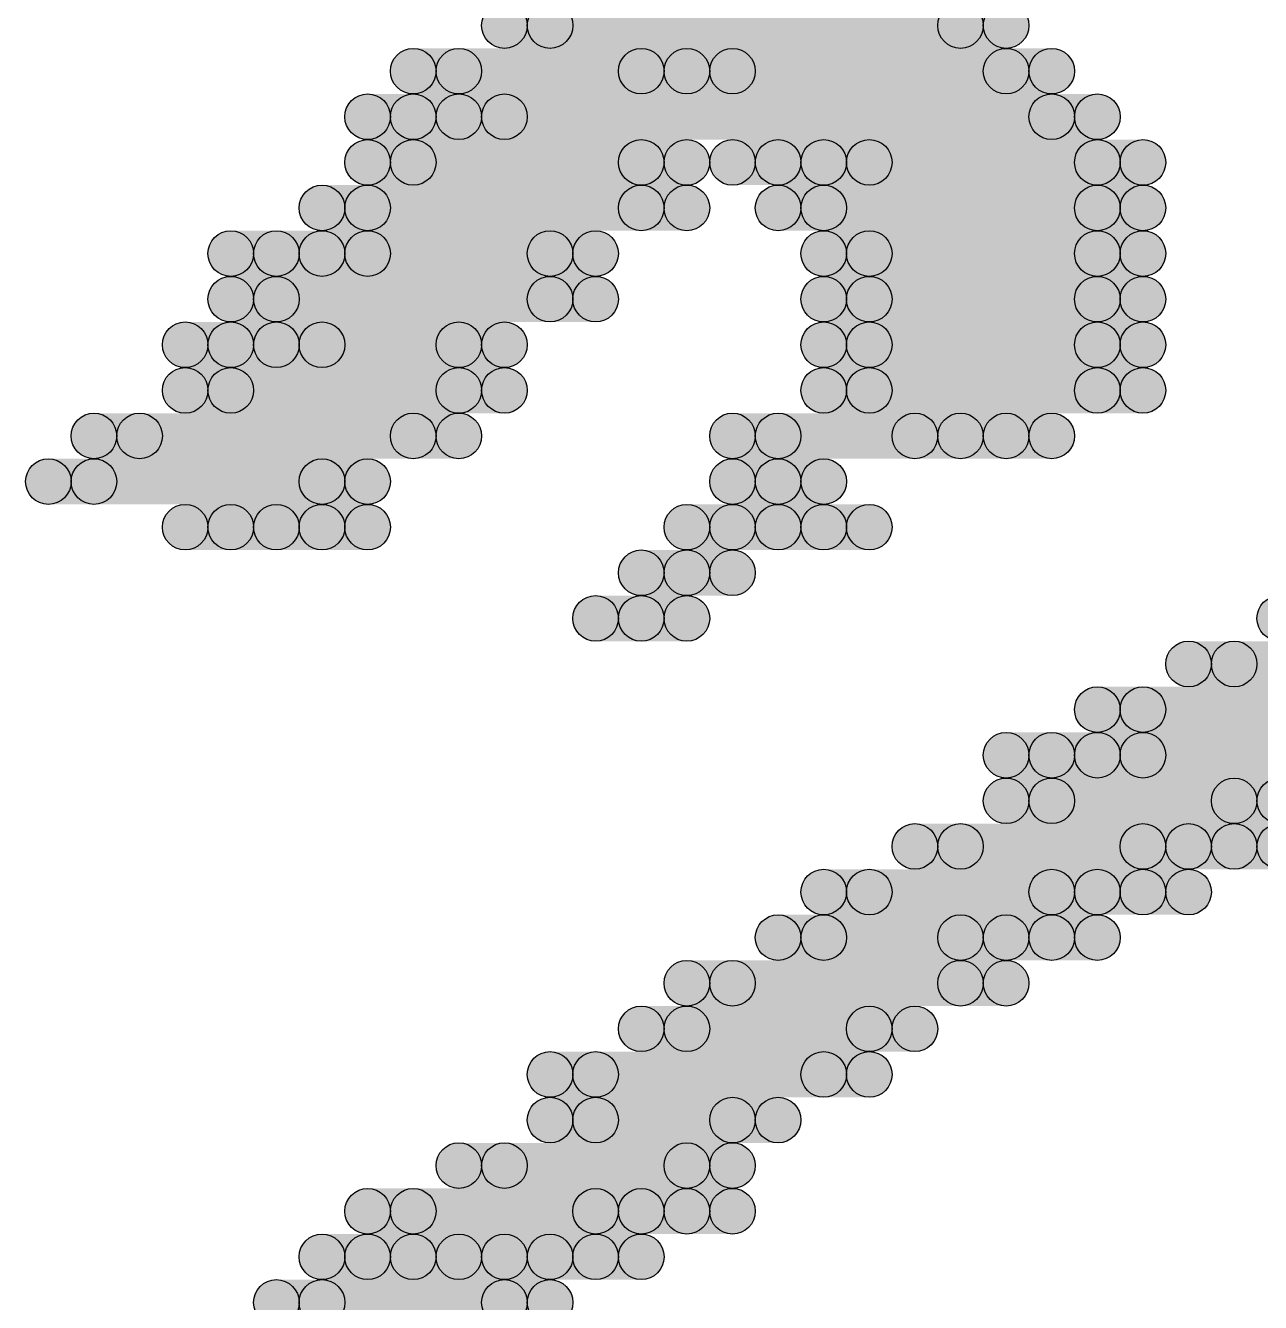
# Model space of a CAD drawing. Header units: millimetres. Extents: x 0 to 137, y 0 to 37.
# Drawn here: x 128.156 to 128.843, y 8.28 to 8.992 of the extents above; entities that cross this region are included whole.
import ezdxf

# ---------------------------------------------------------------- set-up
doc = ezdxf.new("R2010")
doc.units = ezdxf.units.MM
doc.layers.add('TopLayer', color=1, linetype='Continuous')
doc.layers.add('TopSolder', color=216, linetype='Continuous')

msp = doc.modelspace()

# ---------------------------------------------------------------- hatches: boundary and pattern name
at = {"layer": 'TopLayer'}
h = msp.add_hatch(color=1, dxfattribs=at)
edge = h.paths.add_edge_path()
edge.add_arc((128.4478, 8.9916), 0.0127, 0, 360)
for points in [[(128.4478, 8.9789), (128.4478, 9.0043), (128.7018, 9.0043), (128.7018, 8.9789)], [(128.397, 8.9535), (128.397, 8.9789), (128.524, 8.9789), (128.524, 8.9535)], [(128.5494, 8.9535), (128.5494, 8.9789), (128.7272, 8.9789), (128.7272, 8.9535)], [(128.3716, 8.9281), (128.3716, 8.9535), (128.397, 8.9535), (128.397, 8.9281)], [(128.4224, 8.9281), (128.4224, 8.9535), (128.7526, 8.9535), (128.7526, 8.9281)], [(128.3716, 8.9027), (128.3716, 8.9281), (128.524, 8.9281), (128.524, 8.9027)], [(128.5748, 8.9027), (128.5748, 8.9281), (128.6002, 8.9281), (128.6002, 8.9027)], [(128.6256, 8.9027), (128.6256, 8.9281), (128.778, 8.9281), (128.778, 8.9027)], [(128.3462, 8.8773), (128.3462, 8.9027), (128.524, 8.9027), (128.524, 8.8773)], [(128.6002, 8.8773), (128.6002, 8.9027), (128.778, 8.9027), (128.778, 8.8773)], [(128.2954, 8.8519), (128.2954, 8.8773), (128.3208, 8.8773), (128.3208, 8.8519)], [(128.3462, 8.8519), (128.3462, 8.8773), (128.4732, 8.8773), (128.4732, 8.8519)], [(128.6256, 8.8519), (128.6256, 8.8773), (128.778, 8.8773), (128.778, 8.8519)], [(128.2954, 8.8265), (128.2954, 8.8519), (128.4732, 8.8519), (128.4732, 8.8265)], [(128.6256, 8.8265), (128.6256, 8.8519), (128.778, 8.8519), (128.778, 8.8265)], [(128.27, 8.8011), (128.27, 8.8265), (128.2954, 8.8265), (128.2954, 8.8011)], [(128.3208, 8.8011), (128.3208, 8.8265), (128.4224, 8.8265), (128.4224, 8.8011)], [(128.6256, 8.8011), (128.6256, 8.8265), (128.778, 8.8265), (128.778, 8.8011)], [(128.27, 8.7757), (128.27, 8.8011), (128.4224, 8.8011), (128.4224, 8.7757)], [(128.6256, 8.7757), (128.6256, 8.8011), (128.778, 8.8011), (128.778, 8.7757)], [(128.2192, 8.7503), (128.2192, 8.7757), (128.397, 8.7757), (128.397, 8.7503)], [(128.5748, 8.7503), (128.5748, 8.7757), (128.6764, 8.7757), (128.6764, 8.7503)], [(128.7018, 8.7503), (128.7018, 8.7757), (128.7272, 8.7757), (128.7272, 8.7503)], [(128.1938, 8.7249), (128.1938, 8.7503), (128.3462, 8.7503), (128.3462, 8.7249)], [(128.5748, 8.7249), (128.5748, 8.7503), (128.6002, 8.7503), (128.6002, 8.7249)], [(128.27, 8.6995), (128.27, 8.7249), (128.2954, 8.7249), (128.2954, 8.6995)], [(128.3208, 8.6995), (128.3208, 8.7249), (128.3462, 8.7249), (128.3462, 8.6995)], [(128.5494, 8.6995), (128.5494, 8.7249), (128.5748, 8.7249), (128.5748, 8.6995)], [(128.6002, 8.6995), (128.6002, 8.7249), (128.6256, 8.7249), (128.6256, 8.6995)], [(128.524, 8.6741), (128.524, 8.6995), (128.5494, 8.6995), (128.5494, 8.6741)], [(128.4986, 8.6487), (128.4986, 8.6741), (128.524, 8.6741), (128.524, 8.6487)], [(128.8288, 8.6233), (128.8288, 8.6487), (129.032, 8.6487), (129.032, 8.6233)], [(128.778, 8.5979), (128.778, 8.6233), (128.9558, 8.6233), (128.9558, 8.5979)], [(128.7272, 8.5725), (128.7272, 8.5979), (128.7526, 8.5979), (128.7526, 8.5725)], [(128.778, 8.5725), (128.778, 8.5979), (128.905, 8.5979), (128.905, 8.5725)], [(128.7272, 8.5471), (128.7272, 8.5725), (128.8542, 8.5725), (128.8542, 8.5471)], [(128.6764, 8.5217), (128.6764, 8.5471), (128.8034, 8.5471), (128.8034, 8.5217)], [(128.8288, 8.5217), (128.8288, 8.5471), (128.8542, 8.5471), (128.8542, 8.5217)], [(128.6256, 8.4963), (128.6256, 8.5217), (128.7526, 8.5217), (128.7526, 8.4963)], [(128.778, 8.4963), (128.778, 8.5217), (128.8034, 8.5217), (128.8034, 8.4963)], [(128.6002, 8.4709), (128.6002, 8.4963), (128.7018, 8.4963), (128.7018, 8.4709)], [(128.7272, 8.4709), (128.7272, 8.4963), (128.7526, 8.4963), (128.7526, 8.4709)], [(128.5494, 8.4455), (128.5494, 8.4709), (128.7018, 8.4709), (128.7018, 8.4455)], [(128.524, 8.4201), (128.524, 8.4455), (128.651, 8.4455), (128.651, 8.4201)], [(128.4732, 8.3947), (128.4732, 8.4201), (128.6256, 8.4201), (128.6256, 8.3947)], [(128.4732, 8.3693), (128.4732, 8.3947), (128.5748, 8.3947), (128.5748, 8.3693)], [(128.4224, 8.3439), (128.4224, 8.3693), (128.5494, 8.3693), (128.5494, 8.3439)], [(128.3716, 8.3185), (128.3716, 8.3439), (128.4986, 8.3439), (128.4986, 8.3185)], [(128.524, 8.3185), (128.524, 8.3439), (128.5494, 8.3439), (128.5494, 8.3185)], [(128.3462, 8.2931), (128.3462, 8.3185), (128.3716, 8.3185), (128.3716, 8.2931)], [(128.397, 8.2931), (128.397, 8.3185), (128.4478, 8.3185), (128.4478, 8.2931)], [(128.4732, 8.2931), (128.4732, 8.3185), (128.4986, 8.3185), (128.4986, 8.2931)], [(128.3208, 8.2677), (128.3208, 8.2931), (128.4478, 8.2931), (128.4478, 8.2677)]]:
    msp.add_hatch(color=1, dxfattribs=at).paths.add_polyline_path(points)
h = msp.add_hatch(color=1, dxfattribs=at)
edge = h.paths.add_edge_path()
edge.add_arc((128.7018, 8.9916), 0.0127, 0, 360)
h = msp.add_hatch(color=1, dxfattribs=at)
edge = h.paths.add_edge_path()
edge.add_arc((128.397, 8.9662), 0.0127, 0, 360)
h = msp.add_hatch(color=1, dxfattribs=at)
edge = h.paths.add_edge_path()
edge.add_arc((128.524, 8.9662), 0.0127, 0, 360)
h = msp.add_hatch(color=1, dxfattribs=at)
edge = h.paths.add_edge_path()
edge.add_arc((128.5494, 8.9662), 0.0127, 0, 360)
h = msp.add_hatch(color=1, dxfattribs=at)
edge = h.paths.add_edge_path()
edge.add_arc((128.7272, 8.9662), 0.0127, 0, 360)
h = msp.add_hatch(color=1, dxfattribs=at)
edge = h.paths.add_edge_path()
edge.add_arc((128.3716, 8.9408), 0.0127, 0, 360)
h = msp.add_hatch(color=1, dxfattribs=at)
edge = h.paths.add_edge_path()
edge.add_arc((128.397, 8.9408), 0.0127, 0, 360)
h = msp.add_hatch(color=1, dxfattribs=at)
edge = h.paths.add_edge_path()
edge.add_arc((128.4224, 8.9408), 0.0127, 0, 360)
h = msp.add_hatch(color=1, dxfattribs=at)
edge = h.paths.add_edge_path()
edge.add_arc((128.7526, 8.9408), 0.0127, 0, 360)
h = msp.add_hatch(color=1, dxfattribs=at)
edge = h.paths.add_edge_path()
edge.add_arc((128.3716, 8.9154), 0.0127, 0, 360)
h = msp.add_hatch(color=1, dxfattribs=at)
edge = h.paths.add_edge_path()
edge.add_arc((128.524, 8.9154), 0.0127, 0, 360)
h = msp.add_hatch(color=1, dxfattribs=at)
edge = h.paths.add_edge_path()
edge.add_arc((128.5748, 8.9154), 0.0127, 0, 360)
h = msp.add_hatch(color=1, dxfattribs=at)
edge = h.paths.add_edge_path()
edge.add_arc((128.6002, 8.9154), 0.0127, 0, 360)
h = msp.add_hatch(color=1, dxfattribs=at)
edge = h.paths.add_edge_path()
edge.add_arc((128.6256, 8.9154), 0.0127, 0, 360)
h = msp.add_hatch(color=1, dxfattribs=at)
edge = h.paths.add_edge_path()
edge.add_arc((128.778, 8.9154), 0.0127, 0, 360)
h = msp.add_hatch(color=1, dxfattribs=at)
edge = h.paths.add_edge_path()
edge.add_arc((128.3462, 8.89), 0.0127, 0, 360)
h = msp.add_hatch(color=1, dxfattribs=at)
edge = h.paths.add_edge_path()
edge.add_arc((128.524, 8.89), 0.0127, 0, 360)
h = msp.add_hatch(color=1, dxfattribs=at)
edge = h.paths.add_edge_path()
edge.add_arc((128.6002, 8.89), 0.0127, 0, 360)
h = msp.add_hatch(color=1, dxfattribs=at)
edge = h.paths.add_edge_path()
edge.add_arc((128.778, 8.89), 0.0127, 0, 360)
h = msp.add_hatch(color=1, dxfattribs=at)
edge = h.paths.add_edge_path()
edge.add_arc((128.2954, 8.8646), 0.0127, 0, 360)
h = msp.add_hatch(color=1, dxfattribs=at)
edge = h.paths.add_edge_path()
edge.add_arc((128.3208, 8.8646), 0.0127, 0, 360)
h = msp.add_hatch(color=1, dxfattribs=at)
edge = h.paths.add_edge_path()
edge.add_arc((128.3462, 8.8646), 0.0127, 0, 360)
h = msp.add_hatch(color=1, dxfattribs=at)
edge = h.paths.add_edge_path()
edge.add_arc((128.4732, 8.8646), 0.0127, 0, 360)
h = msp.add_hatch(color=1, dxfattribs=at)
edge = h.paths.add_edge_path()
edge.add_arc((128.6256, 8.8646), 0.0127, 0, 360)
h = msp.add_hatch(color=1, dxfattribs=at)
edge = h.paths.add_edge_path()
edge.add_arc((128.778, 8.8646), 0.0127, 0, 360)
h = msp.add_hatch(color=1, dxfattribs=at)
edge = h.paths.add_edge_path()
edge.add_arc((128.2954, 8.8392), 0.0127, 0, 360)
h = msp.add_hatch(color=1, dxfattribs=at)
edge = h.paths.add_edge_path()
edge.add_arc((128.4732, 8.8392), 0.0127, 0, 360)
h = msp.add_hatch(color=1, dxfattribs=at)
edge = h.paths.add_edge_path()
edge.add_arc((128.6256, 8.8392), 0.0127, 0, 360)
h = msp.add_hatch(color=1, dxfattribs=at)
edge = h.paths.add_edge_path()
edge.add_arc((128.778, 8.8392), 0.0127, 0, 360)
h = msp.add_hatch(color=1, dxfattribs=at)
edge = h.paths.add_edge_path()
edge.add_arc((128.27, 8.8138), 0.0127, 0, 360)
h = msp.add_hatch(color=1, dxfattribs=at)
edge = h.paths.add_edge_path()
edge.add_arc((128.2954, 8.8138), 0.0127, 0, 360)
h = msp.add_hatch(color=1, dxfattribs=at)
edge = h.paths.add_edge_path()
edge.add_arc((128.3208, 8.8138), 0.0127, 0, 360)
h = msp.add_hatch(color=1, dxfattribs=at)
edge = h.paths.add_edge_path()
edge.add_arc((128.4224, 8.8138), 0.0127, 0, 360)
h = msp.add_hatch(color=1, dxfattribs=at)
edge = h.paths.add_edge_path()
edge.add_arc((128.6256, 8.8138), 0.0127, 0, 360)
h = msp.add_hatch(color=1, dxfattribs=at)
edge = h.paths.add_edge_path()
edge.add_arc((128.778, 8.8138), 0.0127, 0, 360)
h = msp.add_hatch(color=1, dxfattribs=at)
edge = h.paths.add_edge_path()
edge.add_arc((128.27, 8.7884), 0.0127, 0, 360)
h = msp.add_hatch(color=1, dxfattribs=at)
edge = h.paths.add_edge_path()
edge.add_arc((128.4224, 8.7884), 0.0127, 0, 360)
h = msp.add_hatch(color=1, dxfattribs=at)
edge = h.paths.add_edge_path()
edge.add_arc((128.6256, 8.7884), 0.0127, 0, 360)
h = msp.add_hatch(color=1, dxfattribs=at)
edge = h.paths.add_edge_path()
edge.add_arc((128.778, 8.7884), 0.0127, 0, 360)
h = msp.add_hatch(color=1, dxfattribs=at)
edge = h.paths.add_edge_path()
edge.add_arc((128.2192, 8.763), 0.0127, 0, 360)
h = msp.add_hatch(color=1, dxfattribs=at)
edge = h.paths.add_edge_path()
edge.add_arc((128.397, 8.763), 0.0127, 0, 360)
h = msp.add_hatch(color=1, dxfattribs=at)
edge = h.paths.add_edge_path()
edge.add_arc((128.5748, 8.763), 0.0127, 0, 360)
h = msp.add_hatch(color=1, dxfattribs=at)
edge = h.paths.add_edge_path()
edge.add_arc((128.6764, 8.763), 0.0127, 0, 360)
h = msp.add_hatch(color=1, dxfattribs=at)
edge = h.paths.add_edge_path()
edge.add_arc((128.7018, 8.763), 0.0127, 0, 360)
h = msp.add_hatch(color=1, dxfattribs=at)
edge = h.paths.add_edge_path()
edge.add_arc((128.7272, 8.763), 0.0127, 0, 360)
h = msp.add_hatch(color=1, dxfattribs=at)
edge = h.paths.add_edge_path()
edge.add_arc((128.1938, 8.7376), 0.0127, 0, 360)
h = msp.add_hatch(color=1, dxfattribs=at)
edge = h.paths.add_edge_path()
edge.add_arc((128.3462, 8.7376), 0.0127, 0, 360)
h = msp.add_hatch(color=1, dxfattribs=at)
edge = h.paths.add_edge_path()
edge.add_arc((128.5748, 8.7376), 0.0127, 0, 360)
h = msp.add_hatch(color=1, dxfattribs=at)
edge = h.paths.add_edge_path()
edge.add_arc((128.6002, 8.7376), 0.0127, 0, 360)
h = msp.add_hatch(color=1, dxfattribs=at)
edge = h.paths.add_edge_path()
edge.add_arc((128.27, 8.7122), 0.0127, 0, 360)
h = msp.add_hatch(color=1, dxfattribs=at)
edge = h.paths.add_edge_path()
edge.add_arc((128.2954, 8.7122), 0.0127, 0, 360)
h = msp.add_hatch(color=1, dxfattribs=at)
edge = h.paths.add_edge_path()
edge.add_arc((128.3208, 8.7122), 0.0127, 0, 360)
h = msp.add_hatch(color=1, dxfattribs=at)
edge = h.paths.add_edge_path()
edge.add_arc((128.3462, 8.7122), 0.0127, 0, 360)
h = msp.add_hatch(color=1, dxfattribs=at)
edge = h.paths.add_edge_path()
edge.add_arc((128.5494, 8.7122), 0.0127, 0, 360)
h = msp.add_hatch(color=1, dxfattribs=at)
edge = h.paths.add_edge_path()
edge.add_arc((128.5748, 8.7122), 0.0127, 0, 360)
h = msp.add_hatch(color=1, dxfattribs=at)
edge = h.paths.add_edge_path()
edge.add_arc((128.6002, 8.7122), 0.0127, 0, 360)
h = msp.add_hatch(color=1, dxfattribs=at)
edge = h.paths.add_edge_path()
edge.add_arc((128.6256, 8.7122), 0.0127, 0, 360)
h = msp.add_hatch(color=1, dxfattribs=at)
edge = h.paths.add_edge_path()
edge.add_arc((128.524, 8.6868), 0.0127, 0, 360)
h = msp.add_hatch(color=1, dxfattribs=at)
edge = h.paths.add_edge_path()
edge.add_arc((128.5494, 8.6868), 0.0127, 0, 360)
h = msp.add_hatch(color=1, dxfattribs=at)
edge = h.paths.add_edge_path()
edge.add_arc((128.4986, 8.6614), 0.0127, 0, 360)
h = msp.add_hatch(color=1, dxfattribs=at)
edge = h.paths.add_edge_path()
edge.add_arc((128.524, 8.6614), 0.0127, 0, 360)
h = msp.add_hatch(color=1, dxfattribs=at)
edge = h.paths.add_edge_path()
edge.add_arc((128.8288, 8.636), 0.0127, 0, 360)
h = msp.add_hatch(color=1, dxfattribs=at)
edge = h.paths.add_edge_path()
edge.add_arc((128.778, 8.6106), 0.0127, 0, 360)
h = msp.add_hatch(color=1, dxfattribs=at)
edge = h.paths.add_edge_path()
edge.add_arc((128.7272, 8.5852), 0.0127, 0, 360)
h = msp.add_hatch(color=1, dxfattribs=at)
edge = h.paths.add_edge_path()
edge.add_arc((128.7526, 8.5852), 0.0127, 0, 360)
h = msp.add_hatch(color=1, dxfattribs=at)
edge = h.paths.add_edge_path()
edge.add_arc((128.778, 8.5852), 0.0127, 0, 360)
h = msp.add_hatch(color=1, dxfattribs=at)
edge = h.paths.add_edge_path()
edge.add_arc((128.7272, 8.5598), 0.0127, 0, 360)
h = msp.add_hatch(color=1, dxfattribs=at)
edge = h.paths.add_edge_path()
edge.add_arc((128.8542, 8.5598), 0.0127, 0, 360)
h = msp.add_hatch(color=1, dxfattribs=at)
edge = h.paths.add_edge_path()
edge.add_arc((128.6764, 8.5344), 0.0127, 0, 360)
h = msp.add_hatch(color=1, dxfattribs=at)
edge = h.paths.add_edge_path()
edge.add_arc((128.8034, 8.5344), 0.0127, 0, 360)
h = msp.add_hatch(color=1, dxfattribs=at)
edge = h.paths.add_edge_path()
edge.add_arc((128.8288, 8.5344), 0.0127, 0, 360)
h = msp.add_hatch(color=1, dxfattribs=at)
edge = h.paths.add_edge_path()
edge.add_arc((128.8542, 8.5344), 0.0127, 0, 360)
h = msp.add_hatch(color=1, dxfattribs=at)
edge = h.paths.add_edge_path()
edge.add_arc((128.6256, 8.509), 0.0127, 0, 360)
h = msp.add_hatch(color=1, dxfattribs=at)
edge = h.paths.add_edge_path()
edge.add_arc((128.7526, 8.509), 0.0127, 0, 360)
h = msp.add_hatch(color=1, dxfattribs=at)
edge = h.paths.add_edge_path()
edge.add_arc((128.778, 8.509), 0.0127, 0, 360)
h = msp.add_hatch(color=1, dxfattribs=at)
edge = h.paths.add_edge_path()
edge.add_arc((128.8034, 8.509), 0.0127, 0, 360)
h = msp.add_hatch(color=1, dxfattribs=at)
edge = h.paths.add_edge_path()
edge.add_arc((128.6002, 8.4836), 0.0127, 0, 360)
h = msp.add_hatch(color=1, dxfattribs=at)
edge = h.paths.add_edge_path()
edge.add_arc((128.7018, 8.4836), 0.0127, 0, 360)
h = msp.add_hatch(color=1, dxfattribs=at)
edge = h.paths.add_edge_path()
edge.add_arc((128.7272, 8.4836), 0.0127, 0, 360)
h = msp.add_hatch(color=1, dxfattribs=at)
edge = h.paths.add_edge_path()
edge.add_arc((128.7526, 8.4836), 0.0127, 0, 360)
h = msp.add_hatch(color=1, dxfattribs=at)
edge = h.paths.add_edge_path()
edge.add_arc((128.5494, 8.4582), 0.0127, 0, 360)
h = msp.add_hatch(color=1, dxfattribs=at)
edge = h.paths.add_edge_path()
edge.add_arc((128.7018, 8.4582), 0.0127, 0, 360)
h = msp.add_hatch(color=1, dxfattribs=at)
edge = h.paths.add_edge_path()
edge.add_arc((128.524, 8.4328), 0.0127, 0, 360)
h = msp.add_hatch(color=1, dxfattribs=at)
edge = h.paths.add_edge_path()
edge.add_arc((128.651, 8.4328), 0.0127, 0, 360)
h = msp.add_hatch(color=1, dxfattribs=at)
edge = h.paths.add_edge_path()
edge.add_arc((128.4732, 8.4074), 0.0127, 0, 360)
h = msp.add_hatch(color=1, dxfattribs=at)
edge = h.paths.add_edge_path()
edge.add_arc((128.6256, 8.4074), 0.0127, 0, 360)
h = msp.add_hatch(color=1, dxfattribs=at)
edge = h.paths.add_edge_path()
edge.add_arc((128.4732, 8.382), 0.0127, 0, 360)
h = msp.add_hatch(color=1, dxfattribs=at)
edge = h.paths.add_edge_path()
edge.add_arc((128.5748, 8.382), 0.0127, 0, 360)
h = msp.add_hatch(color=1, dxfattribs=at)
edge = h.paths.add_edge_path()
edge.add_arc((128.4224, 8.3566), 0.0127, 0, 360)
h = msp.add_hatch(color=1, dxfattribs=at)
edge = h.paths.add_edge_path()
edge.add_arc((128.5494, 8.3566), 0.0127, 0, 360)
h = msp.add_hatch(color=1, dxfattribs=at)
edge = h.paths.add_edge_path()
edge.add_arc((128.3716, 8.3312), 0.0127, 0, 360)
h = msp.add_hatch(color=1, dxfattribs=at)
edge = h.paths.add_edge_path()
edge.add_arc((128.4986, 8.3312), 0.0127, 0, 360)
h = msp.add_hatch(color=1, dxfattribs=at)
edge = h.paths.add_edge_path()
edge.add_arc((128.524, 8.3312), 0.0127, 0, 360)
h = msp.add_hatch(color=1, dxfattribs=at)
edge = h.paths.add_edge_path()
edge.add_arc((128.5494, 8.3312), 0.0127, 0, 360)
h = msp.add_hatch(color=1, dxfattribs=at)
edge = h.paths.add_edge_path()
edge.add_arc((128.3462, 8.3058), 0.0127, 0, 360)
h = msp.add_hatch(color=1, dxfattribs=at)
edge = h.paths.add_edge_path()
edge.add_arc((128.3716, 8.3058), 0.0127, 0, 360)
h = msp.add_hatch(color=1, dxfattribs=at)
edge = h.paths.add_edge_path()
edge.add_arc((128.397, 8.3058), 0.0127, 0, 360)
h = msp.add_hatch(color=1, dxfattribs=at)
edge = h.paths.add_edge_path()
edge.add_arc((128.4478, 8.3058), 0.0127, 0, 360)
h = msp.add_hatch(color=1, dxfattribs=at)
edge = h.paths.add_edge_path()
edge.add_arc((128.4732, 8.3058), 0.0127, 0, 360)
h = msp.add_hatch(color=1, dxfattribs=at)
edge = h.paths.add_edge_path()
edge.add_arc((128.4986, 8.3058), 0.0127, 0, 360)
h = msp.add_hatch(color=1, dxfattribs=at)
edge = h.paths.add_edge_path()
edge.add_arc((128.3208, 8.2804), 0.0127, 0, 360)
h = msp.add_hatch(color=1, dxfattribs=at)
edge = h.paths.add_edge_path()
edge.add_arc((128.4478, 8.2804), 0.0127, 0, 360)
at = {"layer": 'TopSolder'}
h = msp.add_hatch(color=216, dxfattribs=at)
edge = h.paths.add_edge_path()
edge.add_arc((128.4224, 8.9916), 0.0127, 0, 360)
for points in [[(128.4224, 8.9789), (128.4224, 9.0043), (128.6764, 9.0043), (128.6764, 8.9789)], [(128.3716, 8.9535), (128.3716, 8.9789), (128.4986, 8.9789), (128.4986, 8.9535)], [(128.524, 8.9535), (128.524, 8.9789), (128.7018, 8.9789), (128.7018, 8.9535)], [(128.3462, 8.9281), (128.3462, 8.9535), (128.3716, 8.9535), (128.3716, 8.9281)], [(128.397, 8.9281), (128.397, 8.9535), (128.7272, 8.9535), (128.7272, 8.9281)], [(128.3462, 8.9027), (128.3462, 8.9281), (128.4986, 8.9281), (128.4986, 8.9027)], [(128.5494, 8.9027), (128.5494, 8.9281), (128.5748, 8.9281), (128.5748, 8.9027)], [(128.6002, 8.9027), (128.6002, 8.9281), (128.7526, 8.9281), (128.7526, 8.9027)], [(128.3208, 8.8773), (128.3208, 8.9027), (128.4986, 8.9027), (128.4986, 8.8773)], [(128.5748, 8.8773), (128.5748, 8.9027), (128.7526, 8.9027), (128.7526, 8.8773)], [(128.27, 8.8519), (128.27, 8.8773), (128.2954, 8.8773), (128.2954, 8.8519)], [(128.3208, 8.8519), (128.3208, 8.8773), (128.4478, 8.8773), (128.4478, 8.8519)], [(128.6002, 8.8519), (128.6002, 8.8773), (128.7526, 8.8773), (128.7526, 8.8519)], [(128.27, 8.8265), (128.27, 8.8519), (128.4478, 8.8519), (128.4478, 8.8265)], [(128.6002, 8.8265), (128.6002, 8.8519), (128.7526, 8.8519), (128.7526, 8.8265)], [(128.2446, 8.8011), (128.2446, 8.8265), (128.27, 8.8265), (128.27, 8.8011)], [(128.2954, 8.8011), (128.2954, 8.8265), (128.397, 8.8265), (128.397, 8.8011)], [(128.6002, 8.8011), (128.6002, 8.8265), (128.7526, 8.8265), (128.7526, 8.8011)], [(128.2446, 8.7757), (128.2446, 8.8011), (128.397, 8.8011), (128.397, 8.7757)], [(128.6002, 8.7757), (128.6002, 8.8011), (128.7526, 8.8011), (128.7526, 8.7757)], [(128.1938, 8.7503), (128.1938, 8.7757), (128.3716, 8.7757), (128.3716, 8.7503)], [(128.5494, 8.7503), (128.5494, 8.7757), (128.651, 8.7757), (128.651, 8.7503)], [(128.6764, 8.7503), (128.6764, 8.7757), (128.7018, 8.7757), (128.7018, 8.7503)], [(128.1684, 8.7249), (128.1684, 8.7503), (128.3208, 8.7503), (128.3208, 8.7249)], [(128.5494, 8.7249), (128.5494, 8.7503), (128.5748, 8.7503), (128.5748, 8.7249)], [(128.2446, 8.6995), (128.2446, 8.7249), (128.27, 8.7249), (128.27, 8.6995)], [(128.2954, 8.6995), (128.2954, 8.7249), (128.3208, 8.7249), (128.3208, 8.6995)], [(128.524, 8.6995), (128.524, 8.7249), (128.5494, 8.7249), (128.5494, 8.6995)], [(128.5748, 8.6995), (128.5748, 8.7249), (128.6002, 8.7249), (128.6002, 8.6995)], [(128.4986, 8.6741), (128.4986, 8.6995), (128.524, 8.6995), (128.524, 8.6741)], [(128.4732, 8.6487), (128.4732, 8.6741), (128.4986, 8.6741), (128.4986, 8.6487)], [(128.8034, 8.6233), (128.8034, 8.6487), (129.0066, 8.6487), (129.0066, 8.6233)], [(128.7526, 8.5979), (128.7526, 8.6233), (128.9304, 8.6233), (128.9304, 8.5979)], [(128.7018, 8.5725), (128.7018, 8.5979), (128.7272, 8.5979), (128.7272, 8.5725)], [(128.7526, 8.5725), (128.7526, 8.5979), (128.8796, 8.5979), (128.8796, 8.5725)], [(128.7018, 8.5471), (128.7018, 8.5725), (128.8288, 8.5725), (128.8288, 8.5471)], [(128.651, 8.5217), (128.651, 8.5471), (128.778, 8.5471), (128.778, 8.5217)], [(128.8034, 8.5217), (128.8034, 8.5471), (128.8288, 8.5471), (128.8288, 8.5217)], [(128.6002, 8.4963), (128.6002, 8.5217), (128.7272, 8.5217), (128.7272, 8.4963)], [(128.7526, 8.4963), (128.7526, 8.5217), (128.778, 8.5217), (128.778, 8.4963)], [(128.5748, 8.4709), (128.5748, 8.4963), (128.6764, 8.4963), (128.6764, 8.4709)], [(128.7018, 8.4709), (128.7018, 8.4963), (128.7272, 8.4963), (128.7272, 8.4709)], [(128.524, 8.4455), (128.524, 8.4709), (128.6764, 8.4709), (128.6764, 8.4455)], [(128.4986, 8.4201), (128.4986, 8.4455), (128.6256, 8.4455), (128.6256, 8.4201)], [(128.4478, 8.3947), (128.4478, 8.4201), (128.6002, 8.4201), (128.6002, 8.3947)], [(128.4478, 8.3693), (128.4478, 8.3947), (128.5494, 8.3947), (128.5494, 8.3693)], [(128.397, 8.3439), (128.397, 8.3693), (128.524, 8.3693), (128.524, 8.3439)], [(128.3462, 8.3185), (128.3462, 8.3439), (128.4732, 8.3439), (128.4732, 8.3185)], [(128.4986, 8.3185), (128.4986, 8.3439), (128.524, 8.3439), (128.524, 8.3185)], [(128.3208, 8.2931), (128.3208, 8.3185), (128.3462, 8.3185), (128.3462, 8.2931)], [(128.3716, 8.2931), (128.3716, 8.3185), (128.4224, 8.3185), (128.4224, 8.2931)], [(128.4478, 8.2931), (128.4478, 8.3185), (128.4732, 8.3185), (128.4732, 8.2931)], [(128.2954, 8.2677), (128.2954, 8.2931), (128.4224, 8.2931), (128.4224, 8.2677)]]:
    msp.add_hatch(color=216, dxfattribs=at).paths.add_polyline_path(points)
h = msp.add_hatch(color=216, dxfattribs=at)
edge = h.paths.add_edge_path()
edge.add_arc((128.6764, 8.9916), 0.0127, 0, 360)
h = msp.add_hatch(color=216, dxfattribs=at)
edge = h.paths.add_edge_path()
edge.add_arc((128.3716, 8.9662), 0.0127, 0, 360)
h = msp.add_hatch(color=216, dxfattribs=at)
edge = h.paths.add_edge_path()
edge.add_arc((128.4986, 8.9662), 0.0127, 0, 360)
h = msp.add_hatch(color=216, dxfattribs=at)
edge = h.paths.add_edge_path()
edge.add_arc((128.524, 8.9662), 0.0127, 0, 360)
h = msp.add_hatch(color=216, dxfattribs=at)
edge = h.paths.add_edge_path()
edge.add_arc((128.7018, 8.9662), 0.0127, 0, 360)
h = msp.add_hatch(color=216, dxfattribs=at)
edge = h.paths.add_edge_path()
edge.add_arc((128.3462, 8.9408), 0.0127, 0, 360)
h = msp.add_hatch(color=216, dxfattribs=at)
edge = h.paths.add_edge_path()
edge.add_arc((128.3716, 8.9408), 0.0127, 0, 360)
h = msp.add_hatch(color=216, dxfattribs=at)
edge = h.paths.add_edge_path()
edge.add_arc((128.397, 8.9408), 0.0127, 0, 360)
h = msp.add_hatch(color=216, dxfattribs=at)
edge = h.paths.add_edge_path()
edge.add_arc((128.7272, 8.9408), 0.0127, 0, 360)
h = msp.add_hatch(color=216, dxfattribs=at)
edge = h.paths.add_edge_path()
edge.add_arc((128.3462, 8.9154), 0.0127, 0, 360)
h = msp.add_hatch(color=216, dxfattribs=at)
edge = h.paths.add_edge_path()
edge.add_arc((128.4986, 8.9154), 0.0127, 0, 360)
h = msp.add_hatch(color=216, dxfattribs=at)
edge = h.paths.add_edge_path()
edge.add_arc((128.5494, 8.9154), 0.0127, 0, 360)
h = msp.add_hatch(color=216, dxfattribs=at)
edge = h.paths.add_edge_path()
edge.add_arc((128.5748, 8.9154), 0.0127, 0, 360)
h = msp.add_hatch(color=216, dxfattribs=at)
edge = h.paths.add_edge_path()
edge.add_arc((128.6002, 8.9154), 0.0127, 0, 360)
h = msp.add_hatch(color=216, dxfattribs=at)
edge = h.paths.add_edge_path()
edge.add_arc((128.7526, 8.9154), 0.0127, 0, 360)
h = msp.add_hatch(color=216, dxfattribs=at)
edge = h.paths.add_edge_path()
edge.add_arc((128.3208, 8.89), 0.0127, 0, 360)
h = msp.add_hatch(color=216, dxfattribs=at)
edge = h.paths.add_edge_path()
edge.add_arc((128.4986, 8.89), 0.0127, 0, 360)
h = msp.add_hatch(color=216, dxfattribs=at)
edge = h.paths.add_edge_path()
edge.add_arc((128.5748, 8.89), 0.0127, 0, 360)
h = msp.add_hatch(color=216, dxfattribs=at)
edge = h.paths.add_edge_path()
edge.add_arc((128.7526, 8.89), 0.0127, 0, 360)
h = msp.add_hatch(color=216, dxfattribs=at)
edge = h.paths.add_edge_path()
edge.add_arc((128.27, 8.8646), 0.0127, 0, 360)
h = msp.add_hatch(color=216, dxfattribs=at)
edge = h.paths.add_edge_path()
edge.add_arc((128.2954, 8.8646), 0.0127, 0, 360)
h = msp.add_hatch(color=216, dxfattribs=at)
edge = h.paths.add_edge_path()
edge.add_arc((128.3208, 8.8646), 0.0127, 0, 360)
h = msp.add_hatch(color=216, dxfattribs=at)
edge = h.paths.add_edge_path()
edge.add_arc((128.4478, 8.8646), 0.0127, 0, 360)
h = msp.add_hatch(color=216, dxfattribs=at)
edge = h.paths.add_edge_path()
edge.add_arc((128.6002, 8.8646), 0.0127, 0, 360)
h = msp.add_hatch(color=216, dxfattribs=at)
edge = h.paths.add_edge_path()
edge.add_arc((128.7526, 8.8646), 0.0127, 0, 360)
h = msp.add_hatch(color=216, dxfattribs=at)
edge = h.paths.add_edge_path()
edge.add_arc((128.27, 8.8392), 0.0127, 0, 360)
h = msp.add_hatch(color=216, dxfattribs=at)
edge = h.paths.add_edge_path()
edge.add_arc((128.4478, 8.8392), 0.0127, 0, 360)
h = msp.add_hatch(color=216, dxfattribs=at)
edge = h.paths.add_edge_path()
edge.add_arc((128.6002, 8.8392), 0.0127, 0, 360)
h = msp.add_hatch(color=216, dxfattribs=at)
edge = h.paths.add_edge_path()
edge.add_arc((128.7526, 8.8392), 0.0127, 0, 360)
h = msp.add_hatch(color=216, dxfattribs=at)
edge = h.paths.add_edge_path()
edge.add_arc((128.2446, 8.8138), 0.0127, 0, 360)
h = msp.add_hatch(color=216, dxfattribs=at)
edge = h.paths.add_edge_path()
edge.add_arc((128.27, 8.8138), 0.0127, 0, 360)
h = msp.add_hatch(color=216, dxfattribs=at)
edge = h.paths.add_edge_path()
edge.add_arc((128.2954, 8.8138), 0.0127, 0, 360)
h = msp.add_hatch(color=216, dxfattribs=at)
edge = h.paths.add_edge_path()
edge.add_arc((128.397, 8.8138), 0.0127, 0, 360)
h = msp.add_hatch(color=216, dxfattribs=at)
edge = h.paths.add_edge_path()
edge.add_arc((128.6002, 8.8138), 0.0127, 0, 360)
h = msp.add_hatch(color=216, dxfattribs=at)
edge = h.paths.add_edge_path()
edge.add_arc((128.7526, 8.8138), 0.0127, 0, 360)
h = msp.add_hatch(color=216, dxfattribs=at)
edge = h.paths.add_edge_path()
edge.add_arc((128.2446, 8.7884), 0.0127, 0, 360)
h = msp.add_hatch(color=216, dxfattribs=at)
edge = h.paths.add_edge_path()
edge.add_arc((128.397, 8.7884), 0.0127, 0, 360)
h = msp.add_hatch(color=216, dxfattribs=at)
edge = h.paths.add_edge_path()
edge.add_arc((128.6002, 8.7884), 0.0127, 0, 360)
h = msp.add_hatch(color=216, dxfattribs=at)
edge = h.paths.add_edge_path()
edge.add_arc((128.7526, 8.7884), 0.0127, 0, 360)
h = msp.add_hatch(color=216, dxfattribs=at)
edge = h.paths.add_edge_path()
edge.add_arc((128.1938, 8.763), 0.0127, 0, 360)
h = msp.add_hatch(color=216, dxfattribs=at)
edge = h.paths.add_edge_path()
edge.add_arc((128.3716, 8.763), 0.0127, 0, 360)
h = msp.add_hatch(color=216, dxfattribs=at)
edge = h.paths.add_edge_path()
edge.add_arc((128.5494, 8.763), 0.0127, 0, 360)
h = msp.add_hatch(color=216, dxfattribs=at)
edge = h.paths.add_edge_path()
edge.add_arc((128.651, 8.763), 0.0127, 0, 360)
h = msp.add_hatch(color=216, dxfattribs=at)
edge = h.paths.add_edge_path()
edge.add_arc((128.6764, 8.763), 0.0127, 0, 360)
h = msp.add_hatch(color=216, dxfattribs=at)
edge = h.paths.add_edge_path()
edge.add_arc((128.7018, 8.763), 0.0127, 0, 360)
h = msp.add_hatch(color=216, dxfattribs=at)
edge = h.paths.add_edge_path()
edge.add_arc((128.1684, 8.7376), 0.0127, 0, 360)
h = msp.add_hatch(color=216, dxfattribs=at)
edge = h.paths.add_edge_path()
edge.add_arc((128.3208, 8.7376), 0.0127, 0, 360)
h = msp.add_hatch(color=216, dxfattribs=at)
edge = h.paths.add_edge_path()
edge.add_arc((128.5494, 8.7376), 0.0127, 0, 360)
h = msp.add_hatch(color=216, dxfattribs=at)
edge = h.paths.add_edge_path()
edge.add_arc((128.5748, 8.7376), 0.0127, 0, 360)
h = msp.add_hatch(color=216, dxfattribs=at)
edge = h.paths.add_edge_path()
edge.add_arc((128.2446, 8.7122), 0.0127, 0, 360)
h = msp.add_hatch(color=216, dxfattribs=at)
edge = h.paths.add_edge_path()
edge.add_arc((128.27, 8.7122), 0.0127, 0, 360)
h = msp.add_hatch(color=216, dxfattribs=at)
edge = h.paths.add_edge_path()
edge.add_arc((128.2954, 8.7122), 0.0127, 0, 360)
h = msp.add_hatch(color=216, dxfattribs=at)
edge = h.paths.add_edge_path()
edge.add_arc((128.3208, 8.7122), 0.0127, 0, 360)
h = msp.add_hatch(color=216, dxfattribs=at)
edge = h.paths.add_edge_path()
edge.add_arc((128.524, 8.7122), 0.0127, 0, 360)
h = msp.add_hatch(color=216, dxfattribs=at)
edge = h.paths.add_edge_path()
edge.add_arc((128.5494, 8.7122), 0.0127, 0, 360)
h = msp.add_hatch(color=216, dxfattribs=at)
edge = h.paths.add_edge_path()
edge.add_arc((128.5748, 8.7122), 0.0127, 0, 360)
h = msp.add_hatch(color=216, dxfattribs=at)
edge = h.paths.add_edge_path()
edge.add_arc((128.6002, 8.7122), 0.0127, 0, 360)
h = msp.add_hatch(color=216, dxfattribs=at)
edge = h.paths.add_edge_path()
edge.add_arc((128.4986, 8.6868), 0.0127, 0, 360)
h = msp.add_hatch(color=216, dxfattribs=at)
edge = h.paths.add_edge_path()
edge.add_arc((128.524, 8.6868), 0.0127, 0, 360)
h = msp.add_hatch(color=216, dxfattribs=at)
edge = h.paths.add_edge_path()
edge.add_arc((128.4732, 8.6614), 0.0127, 0, 360)
h = msp.add_hatch(color=216, dxfattribs=at)
edge = h.paths.add_edge_path()
edge.add_arc((128.4986, 8.6614), 0.0127, 0, 360)
h = msp.add_hatch(color=216, dxfattribs=at)
edge = h.paths.add_edge_path()
edge.add_arc((128.8542, 8.6614), 0.0127, 0, 360)
h = msp.add_hatch(color=216, dxfattribs=at)
edge = h.paths.add_edge_path()
edge.add_arc((128.8034, 8.636), 0.0127, 0, 360)
h = msp.add_hatch(color=216, dxfattribs=at)
edge = h.paths.add_edge_path()
edge.add_arc((128.7526, 8.6106), 0.0127, 0, 360)
h = msp.add_hatch(color=216, dxfattribs=at)
edge = h.paths.add_edge_path()
edge.add_arc((128.7018, 8.5852), 0.0127, 0, 360)
h = msp.add_hatch(color=216, dxfattribs=at)
edge = h.paths.add_edge_path()
edge.add_arc((128.7272, 8.5852), 0.0127, 0, 360)
h = msp.add_hatch(color=216, dxfattribs=at)
edge = h.paths.add_edge_path()
edge.add_arc((128.7526, 8.5852), 0.0127, 0, 360)
h = msp.add_hatch(color=216, dxfattribs=at)
edge = h.paths.add_edge_path()
edge.add_arc((128.7018, 8.5598), 0.0127, 0, 360)
h = msp.add_hatch(color=216, dxfattribs=at)
edge = h.paths.add_edge_path()
edge.add_arc((128.8288, 8.5598), 0.0127, 0, 360)
h = msp.add_hatch(color=216, dxfattribs=at)
edge = h.paths.add_edge_path()
edge.add_arc((128.651, 8.5344), 0.0127, 0, 360)
h = msp.add_hatch(color=216, dxfattribs=at)
edge = h.paths.add_edge_path()
edge.add_arc((128.778, 8.5344), 0.0127, 0, 360)
h = msp.add_hatch(color=216, dxfattribs=at)
edge = h.paths.add_edge_path()
edge.add_arc((128.8034, 8.5344), 0.0127, 0, 360)
h = msp.add_hatch(color=216, dxfattribs=at)
edge = h.paths.add_edge_path()
edge.add_arc((128.8288, 8.5344), 0.0127, 0, 360)
h = msp.add_hatch(color=216, dxfattribs=at)
edge = h.paths.add_edge_path()
edge.add_arc((128.6002, 8.509), 0.0127, 0, 360)
h = msp.add_hatch(color=216, dxfattribs=at)
edge = h.paths.add_edge_path()
edge.add_arc((128.7272, 8.509), 0.0127, 0, 360)
h = msp.add_hatch(color=216, dxfattribs=at)
edge = h.paths.add_edge_path()
edge.add_arc((128.7526, 8.509), 0.0127, 0, 360)
h = msp.add_hatch(color=216, dxfattribs=at)
edge = h.paths.add_edge_path()
edge.add_arc((128.778, 8.509), 0.0127, 0, 360)
h = msp.add_hatch(color=216, dxfattribs=at)
edge = h.paths.add_edge_path()
edge.add_arc((128.5748, 8.4836), 0.0127, 0, 360)
h = msp.add_hatch(color=216, dxfattribs=at)
edge = h.paths.add_edge_path()
edge.add_arc((128.6764, 8.4836), 0.0127, 0, 360)
h = msp.add_hatch(color=216, dxfattribs=at)
edge = h.paths.add_edge_path()
edge.add_arc((128.7018, 8.4836), 0.0127, 0, 360)
h = msp.add_hatch(color=216, dxfattribs=at)
edge = h.paths.add_edge_path()
edge.add_arc((128.7272, 8.4836), 0.0127, 0, 360)
h = msp.add_hatch(color=216, dxfattribs=at)
edge = h.paths.add_edge_path()
edge.add_arc((128.524, 8.4582), 0.0127, 0, 360)
h = msp.add_hatch(color=216, dxfattribs=at)
edge = h.paths.add_edge_path()
edge.add_arc((128.6764, 8.4582), 0.0127, 0, 360)
h = msp.add_hatch(color=216, dxfattribs=at)
edge = h.paths.add_edge_path()
edge.add_arc((128.4986, 8.4328), 0.0127, 0, 360)
h = msp.add_hatch(color=216, dxfattribs=at)
edge = h.paths.add_edge_path()
edge.add_arc((128.6256, 8.4328), 0.0127, 0, 360)
h = msp.add_hatch(color=216, dxfattribs=at)
edge = h.paths.add_edge_path()
edge.add_arc((128.4478, 8.4074), 0.0127, 0, 360)
h = msp.add_hatch(color=216, dxfattribs=at)
edge = h.paths.add_edge_path()
edge.add_arc((128.6002, 8.4074), 0.0127, 0, 360)
h = msp.add_hatch(color=216, dxfattribs=at)
edge = h.paths.add_edge_path()
edge.add_arc((128.4478, 8.382), 0.0127, 0, 360)
h = msp.add_hatch(color=216, dxfattribs=at)
edge = h.paths.add_edge_path()
edge.add_arc((128.5494, 8.382), 0.0127, 0, 360)
h = msp.add_hatch(color=216, dxfattribs=at)
edge = h.paths.add_edge_path()
edge.add_arc((128.397, 8.3566), 0.0127, 0, 360)
h = msp.add_hatch(color=216, dxfattribs=at)
edge = h.paths.add_edge_path()
edge.add_arc((128.524, 8.3566), 0.0127, 0, 360)
h = msp.add_hatch(color=216, dxfattribs=at)
edge = h.paths.add_edge_path()
edge.add_arc((128.3462, 8.3312), 0.0127, 0, 360)
h = msp.add_hatch(color=216, dxfattribs=at)
edge = h.paths.add_edge_path()
edge.add_arc((128.4732, 8.3312), 0.0127, 0, 360)
h = msp.add_hatch(color=216, dxfattribs=at)
edge = h.paths.add_edge_path()
edge.add_arc((128.4986, 8.3312), 0.0127, 0, 360)
h = msp.add_hatch(color=216, dxfattribs=at)
edge = h.paths.add_edge_path()
edge.add_arc((128.524, 8.3312), 0.0127, 0, 360)
h = msp.add_hatch(color=216, dxfattribs=at)
edge = h.paths.add_edge_path()
edge.add_arc((128.3208, 8.3058), 0.0127, 0, 360)
h = msp.add_hatch(color=216, dxfattribs=at)
edge = h.paths.add_edge_path()
edge.add_arc((128.3462, 8.3058), 0.0127, 0, 360)
h = msp.add_hatch(color=216, dxfattribs=at)
edge = h.paths.add_edge_path()
edge.add_arc((128.3716, 8.3058), 0.0127, 0, 360)
h = msp.add_hatch(color=216, dxfattribs=at)
edge = h.paths.add_edge_path()
edge.add_arc((128.4224, 8.3058), 0.0127, 0, 360)
h = msp.add_hatch(color=216, dxfattribs=at)
edge = h.paths.add_edge_path()
edge.add_arc((128.4478, 8.3058), 0.0127, 0, 360)
h = msp.add_hatch(color=216, dxfattribs=at)
edge = h.paths.add_edge_path()
edge.add_arc((128.4732, 8.3058), 0.0127, 0, 360)
h = msp.add_hatch(color=216, dxfattribs=at)
edge = h.paths.add_edge_path()
edge.add_arc((128.2954, 8.2804), 0.0127, 0, 360)
h = msp.add_hatch(color=216, dxfattribs=at)
edge = h.paths.add_edge_path()
edge.add_arc((128.4224, 8.2804), 0.0127, 0, 360)

# ---------------------------------------------------------------- linework, layer by layer
at = {"layer": 'TopLayer'}
for centre in [(128.4478, 8.9916), (128.7018, 8.9916), (128.397, 8.9662), (128.524, 8.9662), (128.5494, 8.9662), (128.7272, 8.9662), (128.3716, 8.9408), (128.397, 8.9408), (128.4224, 8.9408), (128.7526, 8.9408), (128.3716, 8.9154), (128.524, 8.9154), (128.5748, 8.9154), (128.6002, 8.9154), (128.6256, 8.9154), (128.778, 8.9154), (128.3462, 8.89), (128.524, 8.89), (128.6002, 8.89), (128.778, 8.89), (128.2954, 8.8646), (128.3208, 8.8646), (128.3462, 8.8646), (128.4732, 8.8646), (128.6256, 8.8646), (128.778, 8.8646), (128.2954, 8.8392), (128.4732, 8.8392), (128.6256, 8.8392), (128.778, 8.8392), (128.27, 8.8138), (128.2954, 8.8138), (128.3208, 8.8138), (128.4224, 8.8138), (128.6256, 8.8138), (128.778, 8.8138), (128.27, 8.7884), (128.4224, 8.7884), (128.6256, 8.7884), (128.778, 8.7884), (128.2192, 8.763), (128.397, 8.763), (128.5748, 8.763), (128.6764, 8.763), (128.7018, 8.763), (128.7272, 8.763), (128.1938, 8.7376), (128.3462, 8.7376), (128.5748, 8.7376), (128.6002, 8.7376), (128.27, 8.7122), (128.2954, 8.7122), (128.3208, 8.7122), (128.3462, 8.7122), (128.5494, 8.7122), (128.5748, 8.7122), (128.6002, 8.7122), (128.6256, 8.7122), (128.524, 8.6868), (128.5494, 8.6868), (128.4986, 8.6614), (128.524, 8.6614), (128.8288, 8.636), (128.778, 8.6106), (128.7272, 8.5852), (128.7526, 8.5852), (128.778, 8.5852), (128.7272, 8.5598), (128.8542, 8.5598), (128.6764, 8.5344), (128.8034, 8.5344), (128.8288, 8.5344), (128.8542, 8.5344), (128.6256, 8.509), (128.7526, 8.509), (128.778, 8.509), (128.8034, 8.509), (128.6002, 8.4836), (128.7018, 8.4836), (128.7272, 8.4836), (128.7526, 8.4836), (128.5494, 8.4582), (128.7018, 8.4582), (128.524, 8.4328), (128.651, 8.4328), (128.4732, 8.4074), (128.6256, 8.4074), (128.4732, 8.382), (128.5748, 8.382), (128.4224, 8.3566), (128.5494, 8.3566), (128.3716, 8.3312), (128.4986, 8.3312), (128.524, 8.3312), (128.5494, 8.3312), (128.3462, 8.3058), (128.3716, 8.3058), (128.397, 8.3058), (128.4478, 8.3058), (128.4732, 8.3058), (128.4986, 8.3058), (128.3208, 8.2804), (128.4478, 8.2804)]:
    msp.add_circle(centre, 0.0127, dxfattribs=at)
at = {"layer": 'TopSolder'}
for centre in [(128.4224, 8.9916), (128.6764, 8.9916), (128.3716, 8.9662), (128.4986, 8.9662), (128.524, 8.9662), (128.7018, 8.9662), (128.3462, 8.9408), (128.3716, 8.9408), (128.397, 8.9408), (128.7272, 8.9408), (128.3462, 8.9154), (128.4986, 8.9154), (128.5494, 8.9154), (128.5748, 8.9154), (128.6002, 8.9154), (128.7526, 8.9154), (128.3208, 8.89), (128.4986, 8.89), (128.5748, 8.89), (128.7526, 8.89), (128.27, 8.8646), (128.2954, 8.8646), (128.3208, 8.8646), (128.4478, 8.8646), (128.6002, 8.8646), (128.7526, 8.8646), (128.27, 8.8392), (128.4478, 8.8392), (128.6002, 8.8392), (128.7526, 8.8392), (128.2446, 8.8138), (128.27, 8.8138), (128.2954, 8.8138), (128.397, 8.8138), (128.6002, 8.8138), (128.7526, 8.8138), (128.2446, 8.7884), (128.397, 8.7884), (128.6002, 8.7884), (128.7526, 8.7884), (128.1938, 8.763), (128.3716, 8.763), (128.5494, 8.763), (128.651, 8.763), (128.6764, 8.763), (128.7018, 8.763), (128.1684, 8.7376), (128.3208, 8.7376), (128.5494, 8.7376), (128.5748, 8.7376), (128.2446, 8.7122), (128.27, 8.7122), (128.2954, 8.7122), (128.3208, 8.7122), (128.524, 8.7122), (128.5494, 8.7122), (128.5748, 8.7122), (128.6002, 8.7122), (128.4986, 8.6868), (128.524, 8.6868), (128.4732, 8.6614), (128.4986, 8.6614), (128.8542, 8.6614), (128.8034, 8.636), (128.7526, 8.6106), (128.7018, 8.5852), (128.7272, 8.5852), (128.7526, 8.5852), (128.7018, 8.5598), (128.8288, 8.5598), (128.651, 8.5344), (128.778, 8.5344), (128.8034, 8.5344), (128.8288, 8.5344), (128.6002, 8.509), (128.7272, 8.509), (128.7526, 8.509), (128.778, 8.509), (128.5748, 8.4836), (128.6764, 8.4836), (128.7018, 8.4836), (128.7272, 8.4836), (128.524, 8.4582), (128.6764, 8.4582), (128.4986, 8.4328), (128.6256, 8.4328), (128.4478, 8.4074), (128.6002, 8.4074), (128.4478, 8.382), (128.5494, 8.382), (128.397, 8.3566), (128.524, 8.3566), (128.3462, 8.3312), (128.4732, 8.3312), (128.4986, 8.3312), (128.524, 8.3312), (128.3208, 8.3058), (128.3462, 8.3058), (128.3716, 8.3058), (128.4224, 8.3058), (128.4478, 8.3058), (128.4732, 8.3058), (128.2954, 8.2804), (128.4224, 8.2804)]:
    msp.add_circle(centre, 0.0127, dxfattribs=at)

doc.saveas('drawing.dxf')
